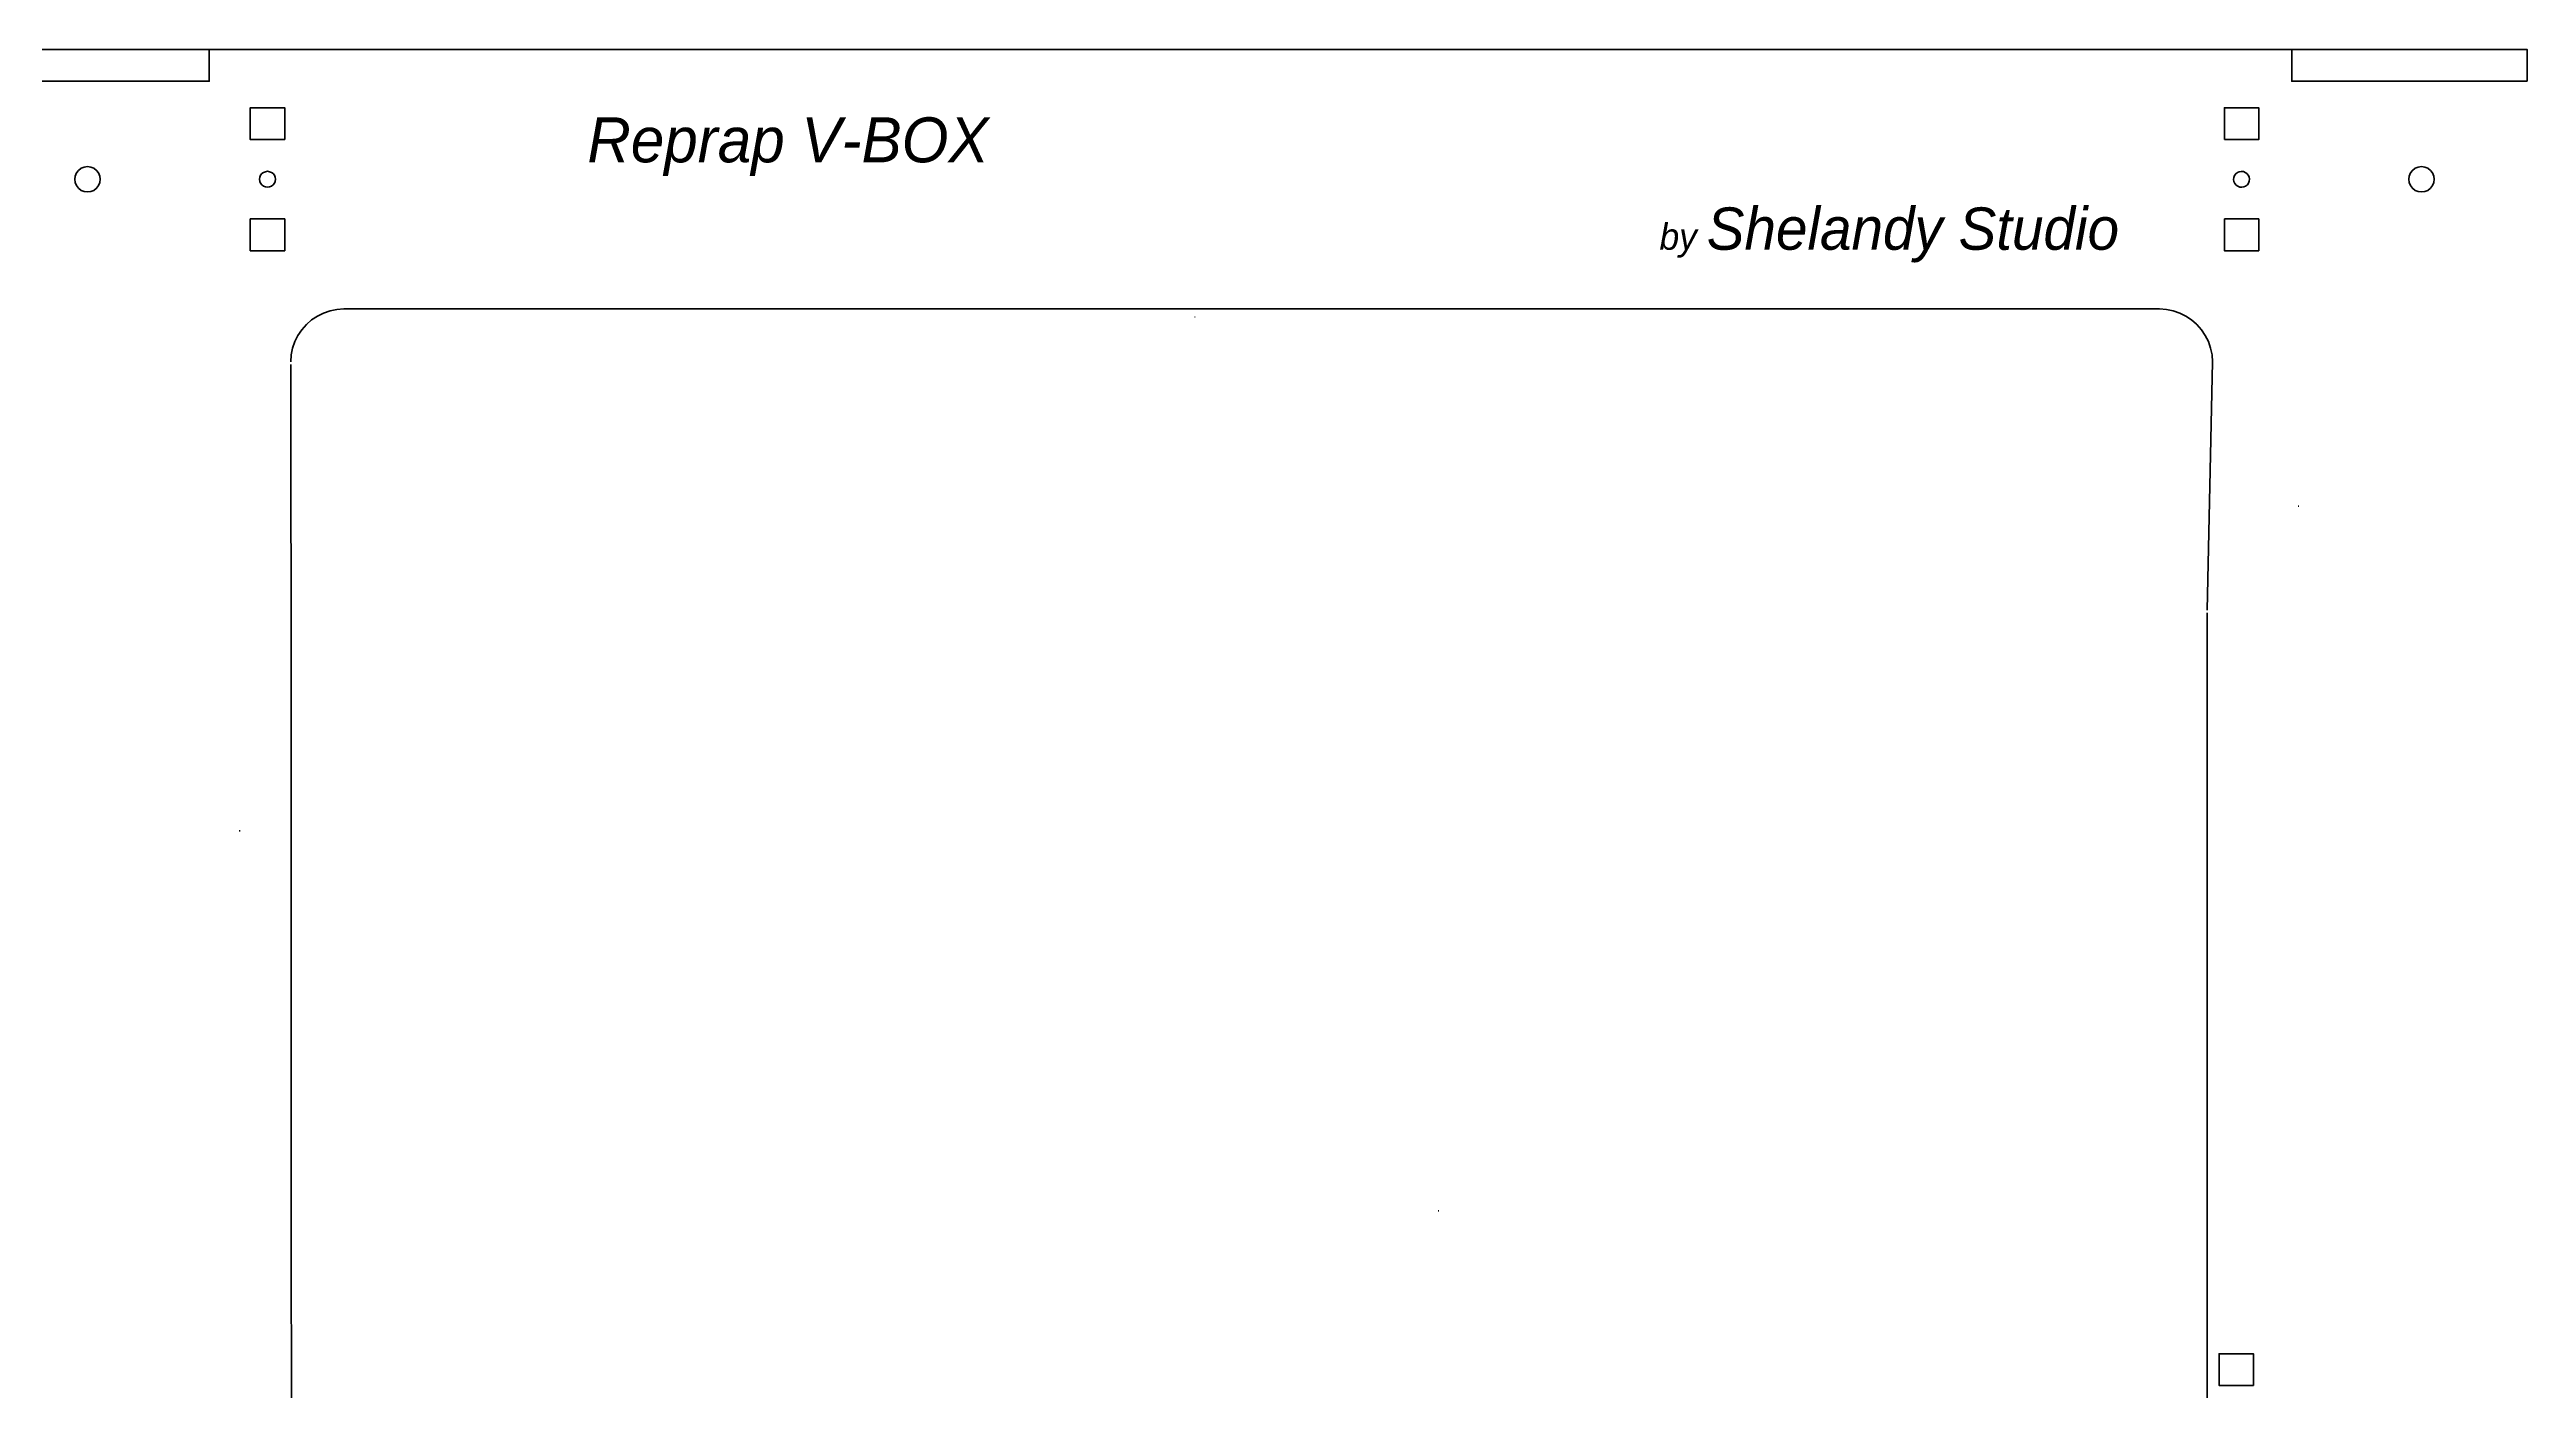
# Model space of a CAD drawing. Extents: x 0 to 1343, y -5 to 600.
# Drawn here: x 335.8 to 803.8, y 346.5 to 599.8 of the extents above; entities that cross this region are included whole.
import ezdxf

# ---------------------------------------------------------------- set-up
doc = ezdxf.new("R2010")
doc.units = 0
doc.layers.get('0').update_dxf_attribs({"linetype": 'CONTINUOUS', "true_color": 0xffffff})
doc.layers.add('LAY001', color=7, linetype='CONTINUOUS', true_color=0xffffff)
doc.styles.add('textstyle0', font='')
doc.styles.add('textstyle1', font='')
doc.styles.get('textstyle0').set_extended_font_data('Liberation Sans', italic=True)
doc.styles.get('textstyle1').set_extended_font_data('Liberation Sans', italic=True)

msp = doc.modelspace()

# ---------------------------------------------------------------- linework, layer by layer
at = {"layer": 'LAY001', "color": 7, "lineweight": 35, "true_color": 0xffffff}
for points in [[(322.975, 593.825), (365.975, 593.825), (365.975, 599.825), (322.975, 599.825)], [(759.475, 599.825), (365.975, 599.825)], [(381.4, 540.825), (381.475, 542.125), (381.725, 543.4), (382.15, 544.65), (382.725, 545.825), (383.45, 546.9), (384.325, 547.875), (385.3, 548.75), (386.4, 549.475), (387.55, 550.05), (388.8, 550.475), (390.075, 550.725), (391.4, 550.825), (397.475, 550.825), (412.475, 550.825), (565.15, 550.825), (565.825, 550.825), (565.825, 550.775), (565.825, 550.825), (708.95, 550.825), (723.95, 550.825), (734.475, 550.825), (735.775, 550.725), (737.05, 550.475), (738.3, 550.05), (739.475, 549.475), (740.55, 548.75), (741.475, 547.925), (741.55, 547.875), (742.4, 546.9), (743.125, 545.825), (743.725, 544.65), (744.125, 543.4), (744.4, 542.125), (744.475, 540.825), (743.475, 493.925)], [(552.2, 549.25), (552.2, 549.3)], [(565.15, 550.775), (565.15, 550.825)], [(381.4, 540.325), (381.475, 472.725), (381.5, 245.3)], [(760.8, 513.525), (760.65, 513.525)], [(743.475, 493.425), (743.5, 184)], [(371.8, 452.2), (371.65, 452.2)], [(598.325, 380.45), (598.175, 380.45)]]:
    msp.add_lwpolyline(points, dxfattribs=at)
for points in [[(803.975, 593.825), (803.975, 599.825), (759.475, 599.825), (759.475, 593.825)], [(380.225, 582.825), (380.225, 588.825), (380.075, 588.825), (373.875, 588.825), (373.725, 588.825), (373.725, 582.825), (373.875, 582.825), (380.075, 582.825)], [(746.725, 582.825), (746.725, 588.825), (753.225, 588.825), (753.225, 582.825)], [(342.975, 572.925), (343.6, 573), (344.175, 573.225), (344.675, 573.625), (345.05, 574.125), (345.3, 574.7), (345.375, 575.325), (345.3, 575.925), (345.05, 576.525), (344.675, 577), (344.175, 577.4), (343.6, 577.625), (342.975, 577.725), (342.35, 577.625), (341.775, 577.4), (341.275, 577), (340.9, 576.525), (340.65, 575.925), (340.575, 575.325), (340.65, 574.7), (340.9, 574.125), (341.275, 573.625), (341.775, 573.225), (342.35, 573)], [(376.975, 573.825), (377.35, 573.875), (377.725, 574.025), (378.025, 574.25), (378.275, 574.575), (378.425, 574.925), (378.475, 575.325), (378.425, 575.7), (378.275, 576.075), (378.025, 576.375), (377.725, 576.6), (377.35, 576.75), (376.975, 576.825), (376.575, 576.75), (376.225, 576.6), (375.925, 576.375), (375.675, 576.075), (375.525, 575.7), (375.475, 575.325), (375.525, 574.925), (375.675, 574.575), (375.925, 574.25), (376.225, 574.025), (376.575, 573.875)], [(751.075, 574.275), (751.3, 574.6), (751.425, 574.975), (751.475, 575.35), (751.4, 575.75), (751.25, 576.1), (751, 576.4), (750.675, 576.625), (750.325, 576.775), (749.925, 576.8), (749.55, 576.75), (749.2, 576.6), (748.875, 576.35), (748.65, 576.025), (748.525, 575.65), (748.475, 575.275), (748.525, 574.875), (748.7, 574.525), (748.95, 574.225), (749.25, 574), (749.625, 573.85), (750.025, 573.825), (750.4, 573.875), (750.75, 574.025)], [(784.6, 573), (785.175, 573.225), (785.675, 573.625), (786.05, 574.125), (786.3, 574.7), (786.375, 575.325), (786.3, 575.925), (786.05, 576.525), (785.675, 577), (785.175, 577.4), (784.6, 577.625), (783.975, 577.725), (783.35, 577.625), (782.775, 577.4), (782.275, 577), (781.9, 576.525), (781.65, 575.925), (781.575, 575.325), (781.65, 574.7), (781.9, 574.125), (782.275, 573.625), (782.775, 573.225), (783.35, 573), (783.975, 572.925)], [(380.225, 561.825), (380.225, 567.825), (380.075, 567.825), (373.875, 567.825), (373.725, 567.825), (373.725, 561.825), (373.875, 561.825), (380.075, 561.825)], [(746.725, 567.825), (753.225, 567.825), (753.225, 561.825), (746.725, 561.825)], [(752.225, 347.425), (752.225, 353.425), (745.725, 353.425), (745.725, 347.425)]]:
    msp.add_lwpolyline(points, close=True, dxfattribs=at)

# ---------------------------------------------------------------- texts
at = {"insert": (437.413, 587.014), "char_height": 1, "attachment_point": 1, "style": 'textstyle0'}
msp.add_mtext('\\fCaptain Podd|b0|i1|c0|p0;\\H8.5;Reprap V-BOX', dxfattribs=at)
at = {"insert": (640, 570), "char_height": 1, "attachment_point": 1, "line_spacing_factor": 2, "style": 'textstyle1'}
msp.add_mtext('\\fURW Chancery L|b0|i1|c0|p0;\\H5;by \\H8;Shelandy Studio', dxfattribs=at)

doc.saveas('drawing.dxf')
